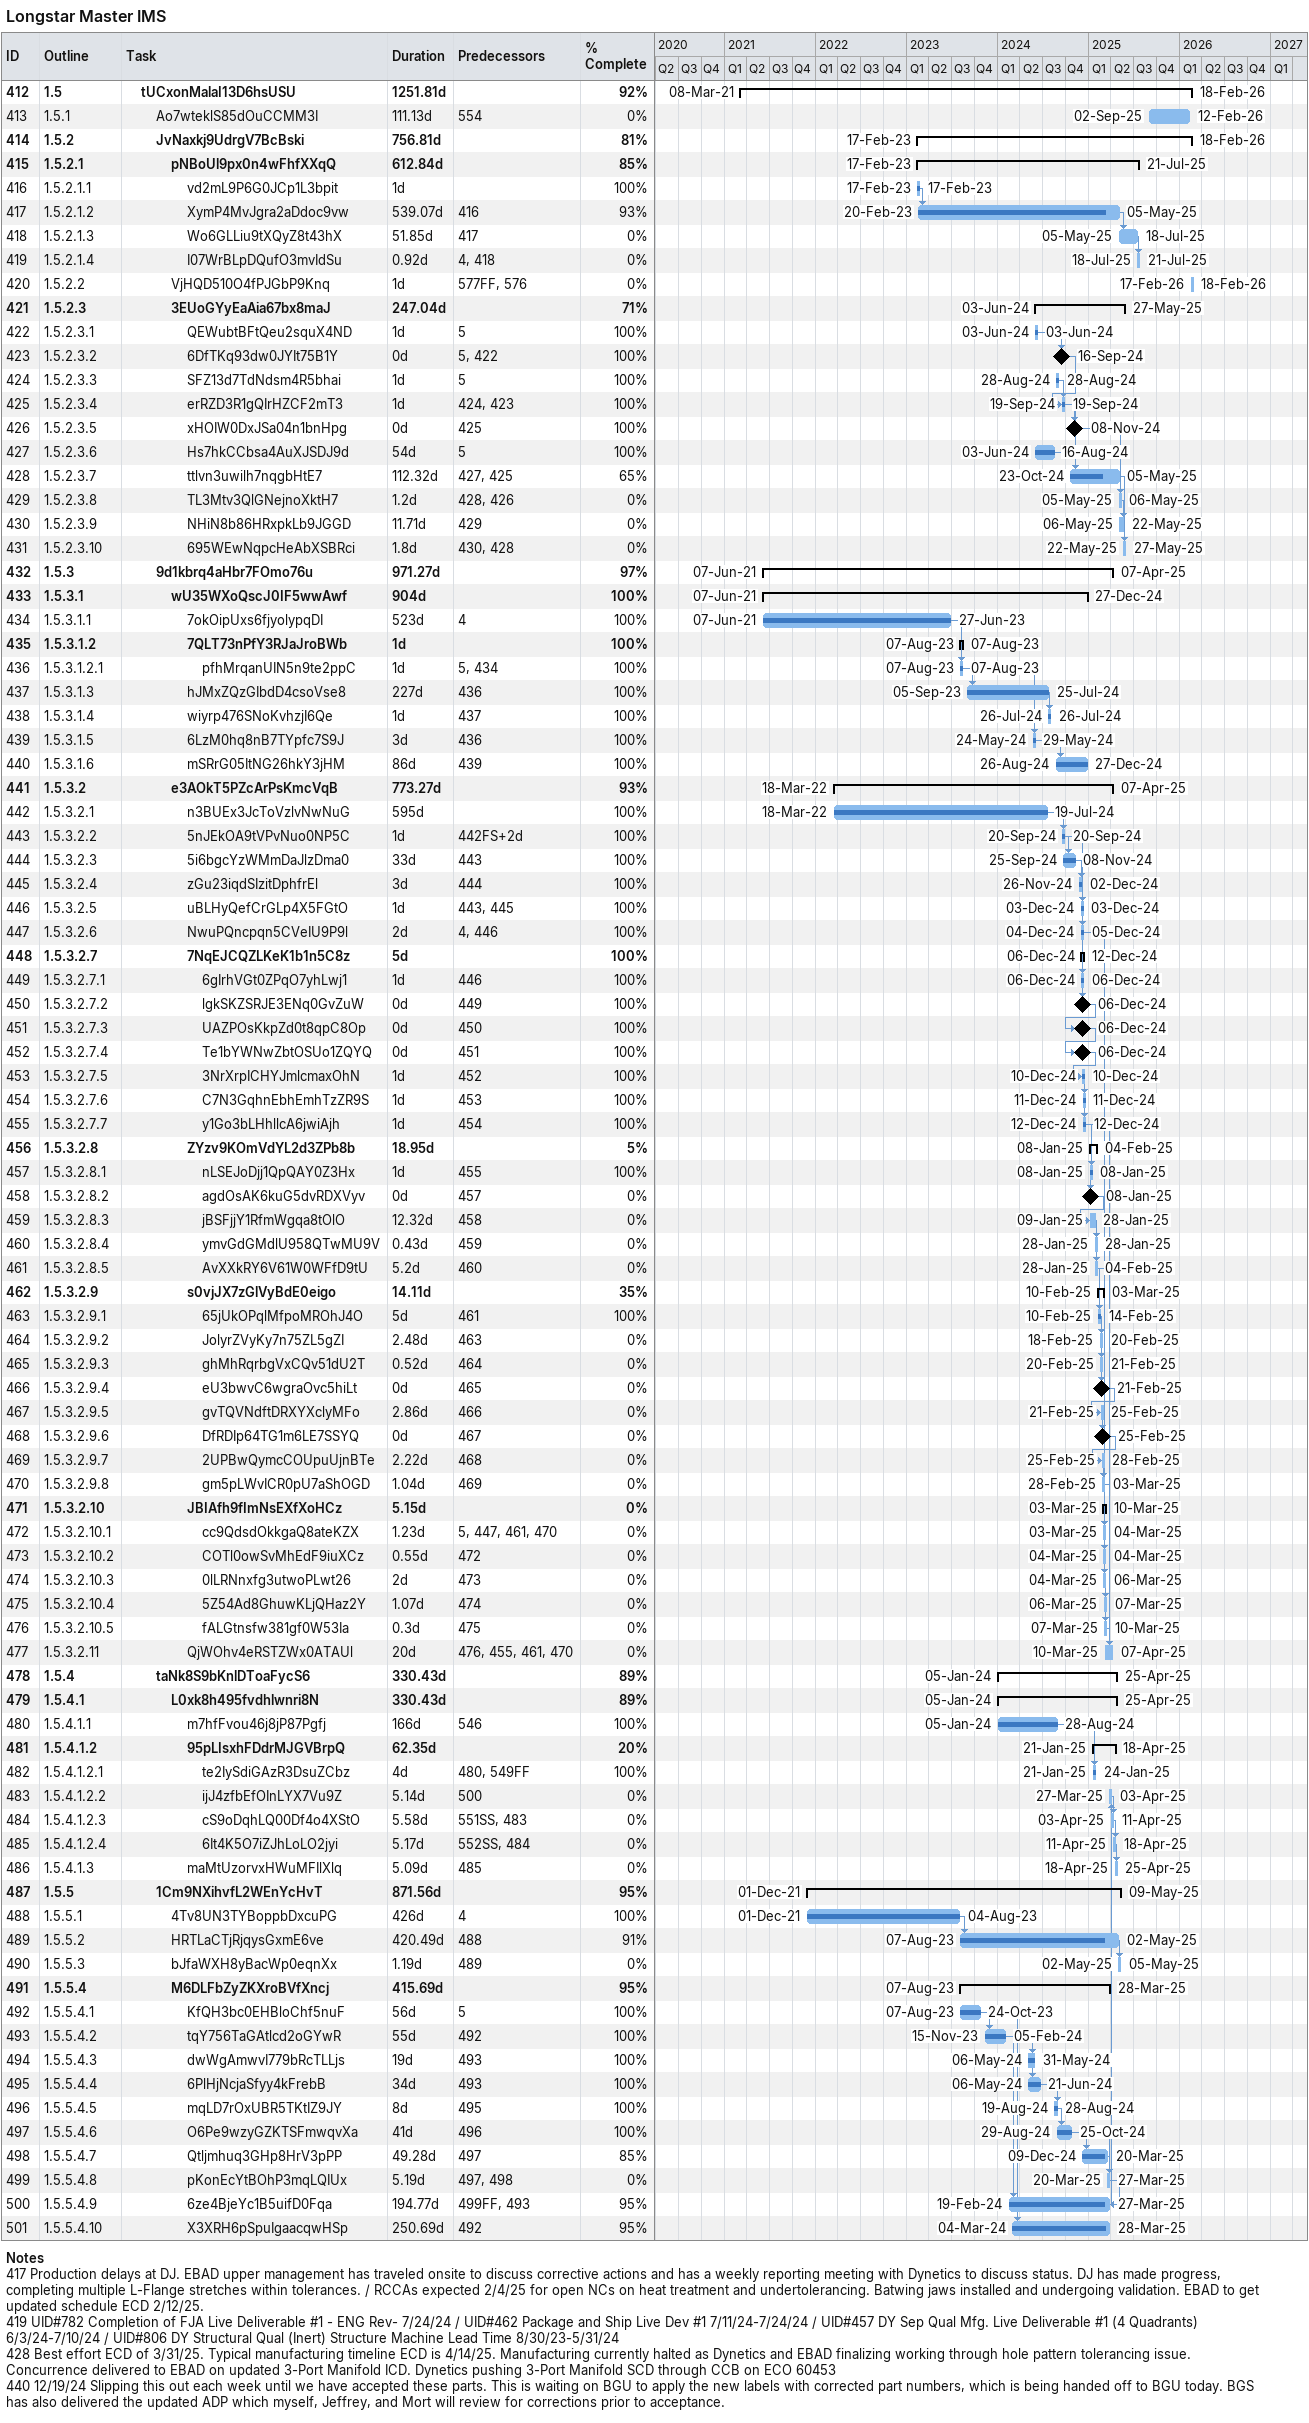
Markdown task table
Longstar Master IMS

| ID | WBS | Task | Duration | Start | Finish | Predecessors | % complete |
|---|---|---|---|---|---|---|---|
| 412 | 1.5 | **tUCxonMalaI13D6hsUSU** | 1251.81d | 2021-03-08 | 2026-02-18 |  | 92 |
| 413 | 1.5.1 | Ao7wteklS85dOuCCMM3I | 111.13d | 2025-09-02 | 2026-02-12 | 554 | 0 |
| 414 | 1.5.2 | **JvNaxkj9UdrgV7BcBski** | 756.81d | 2023-02-17 | 2026-02-18 |  | 81 |
| 415 | 1.5.2.1 | **pNBoUl9px0n4wFhfXXqQ** | 612.84d | 2023-02-17 | 2025-07-21 |  | 85 |
| 416 | 1.5.2.1.1 | vd2mL9P6G0JCp1L3bpit | 1d | 2023-02-17 | 2023-02-17 |  | 100 |
| 417 | 1.5.2.1.2 | XymP4MvJgra2aDdoc9vw | 539.07d | 2023-02-20 | 2025-05-05 | 416 | 93 |
| 418 | 1.5.2.1.3 | Wo6GLLiu9tXQyZ8t43hX | 51.85d | 2025-05-05 | 2025-07-18 | 417 | 0 |
| 419 | 1.5.2.1.4 | I07WrBLpDQufO3mvIdSu | 0.92d | 2025-07-18 | 2025-07-21 | 4, 418 | 0 |
| 420 | 1.5.2.2 | VjHQD510O4fPJGbP9Knq | 1d | 2026-02-17 | 2026-02-18 | 577FF, 576 | 0 |
| 421 | 1.5.2.3 | **3EUoGYyEaAia67bx8maJ** | 247.04d | 2024-06-03 | 2025-05-27 |  | 71 |
| 422 | 1.5.2.3.1 | QEWubtBFtQeu2squX4ND | 1d | 2024-06-03 | 2024-06-03 | 5 | 100 |
| 423 | 1.5.2.3.2 | 6DfTKq93dw0JYIt75B1Y | 0d | 2024-09-16 | 2024-09-16 | 5, 422 | 100 |
| 424 | 1.5.2.3.3 | SFZ13d7TdNdsm4R5bhai | 1d | 2024-08-28 | 2024-08-28 | 5 | 100 |
| 425 | 1.5.2.3.4 | erRZD3R1gQIrHZCF2mT3 | 1d | 2024-09-19 | 2024-09-19 | 424, 423 | 100 |
| 426 | 1.5.2.3.5 | xHOIW0DxJSa04n1bnHpg | 0d | 2024-11-08 | 2024-11-08 | 425 | 100 |
| 427 | 1.5.2.3.6 | Hs7hkCCbsa4AuXJSDJ9d | 54d | 2024-06-03 | 2024-08-16 | 5 | 100 |
| 428 | 1.5.2.3.7 | ttlvn3uwilh7nqgbHtE7 | 112.32d | 2024-10-23 | 2025-05-05 | 427, 425 | 65 |
| 429 | 1.5.2.3.8 | TL3Mtv3QlGNejnoXktH7 | 1.2d | 2025-05-05 | 2025-05-06 | 428, 426 | 0 |
| 430 | 1.5.2.3.9 | NHiN8b86HRxpkLb9JGGD | 11.71d | 2025-05-06 | 2025-05-22 | 429 | 0 |
| 431 | 1.5.2.3.10 | 695WEwNqpcHeAbXSBRci | 1.8d | 2025-05-22 | 2025-05-27 | 430, 428 | 0 |
| 432 | 1.5.3 | **9d1kbrq4aHbr7FOmo76u** | 971.27d | 2021-06-07 | 2025-04-07 |  | 97 |
| 433 | 1.5.3.1 | **wU35WXoQscJ0IF5wwAwf** | 904d | 2021-06-07 | 2024-12-27 |  | 100 |
| 434 | 1.5.3.1.1 | 7okOipUxs6fjyolypqDI | 523d | 2021-06-07 | 2023-06-27 | 4 | 100 |
| 435 | 1.5.3.1.2 | **7QLT73nPfY3RJaJroBWb** | 1d | 2023-08-07 | 2023-08-07 |  | 100 |
| 436 | 1.5.3.1.2.1 | pfhMrqanUIN5n9te2ppC | 1d | 2023-08-07 | 2023-08-07 | 5, 434 | 100 |
| 437 | 1.5.3.1.3 | hJMxZQzGIbdD4csoVse8 | 227d | 2023-09-05 | 2024-07-25 | 436 | 100 |
| 438 | 1.5.3.1.4 | wiyrp476SNoKvhzjI6Qe | 1d | 2024-07-26 | 2024-07-26 | 437 | 100 |
| 439 | 1.5.3.1.5 | 6LzM0hq8nB7TYpfc7S9J | 3d | 2024-05-24 | 2024-05-29 | 436 | 100 |
| 440 | 1.5.3.1.6 | mSRrG05ItNG26hkY3jHM | 86d | 2024-08-26 | 2024-12-27 | 439 | 100 |
| 441 | 1.5.3.2 | **e3AOkT5PZcArPsKmcVqB** | 773.27d | 2022-03-18 | 2025-04-07 |  | 93 |
| 442 | 1.5.3.2.1 | n3BUEx3JcToVzlvNwNuG | 595d | 2022-03-18 | 2024-07-19 |  | 100 |
| 443 | 1.5.3.2.2 | 5nJEkOA9tVPvNuo0NP5C | 1d | 2024-09-20 | 2024-09-20 | 442FS+2d | 100 |
| 444 | 1.5.3.2.3 | 5i6bgcYzWMmDaJlzDma0 | 33d | 2024-09-25 | 2024-11-08 | 443 | 100 |
| 445 | 1.5.3.2.4 | zGu23iqdSIzitDphfrEl | 3d | 2024-11-26 | 2024-12-02 | 444 | 100 |
| 446 | 1.5.3.2.5 | uBLHyQefCrGLp4X5FGtO | 1d | 2024-12-03 | 2024-12-03 | 443, 445 | 100 |
| 447 | 1.5.3.2.6 | NwuPQncpqn5CVeIU9P9l | 2d | 2024-12-04 | 2024-12-05 | 4, 446 | 100 |
| 448 | 1.5.3.2.7 | **7NqEJCQZLKeK1b1n5C8z** | 5d | 2024-12-06 | 2024-12-12 |  | 100 |
| 449 | 1.5.3.2.7.1 | 6gIrhVGt0ZPqO7yhLwj1 | 1d | 2024-12-06 | 2024-12-06 | 446 | 100 |
| 450 | 1.5.3.2.7.2 | lgkSKZSRJE3ENq0GvZuW | 0d | 2024-12-06 | 2024-12-06 | 449 | 100 |
| 451 | 1.5.3.2.7.3 | UAZPOsKkpZd0t8qpC8Op | 0d | 2024-12-06 | 2024-12-06 | 450 | 100 |
| 452 | 1.5.3.2.7.4 | Te1bYWNwZbtOSUo1ZQYQ | 0d | 2024-12-06 | 2024-12-06 | 451 | 100 |
| 453 | 1.5.3.2.7.5 | 3NrXrpICHYJmlcmaxOhN | 1d | 2024-12-10 | 2024-12-10 | 452 | 100 |
| 454 | 1.5.3.2.7.6 | C7N3GqhnEbhEmhTzZR9S | 1d | 2024-12-11 | 2024-12-11 | 453 | 100 |
| 455 | 1.5.3.2.7.7 | y1Go3bLHhllcA6jwiAjh | 1d | 2024-12-12 | 2024-12-12 | 454 | 100 |
| 456 | 1.5.3.2.8 | **ZYzv9KOmVdYL2d3ZPb8b** | 18.95d | 2025-01-08 | 2025-02-04 |  | 5 |
| 457 | 1.5.3.2.8.1 | nLSEJoDjj1QpQAY0Z3Hx | 1d | 2025-01-08 | 2025-01-08 | 455 | 100 |
| 458 | 1.5.3.2.8.2 | agdOsAK6kuG5dvRDXVyv | 0d | 2025-01-08 | 2025-01-08 | 457 | 0 |
| 459 | 1.5.3.2.8.3 | jBSFjjY1RfmWgqa8tOlO | 12.32d | 2025-01-09 | 2025-01-28 | 458 | 0 |
| 460 | 1.5.3.2.8.4 | ymvGdGMdlU958QTwMU9V | 0.43d | 2025-01-28 | 2025-01-28 | 459 | 0 |
| 461 | 1.5.3.2.8.5 | AvXXkRY6V61W0WFfD9tU | 5.2d | 2025-01-28 | 2025-02-04 | 460 | 0 |
| 462 | 1.5.3.2.9 | **s0vjJX7zGlVyBdE0eigo** | 14.11d | 2025-02-10 | 2025-03-03 |  | 35 |
| 463 | 1.5.3.2.9.1 | 65jUkOPqlMfpoMROhJ4O | 5d | 2025-02-10 | 2025-02-14 | 461 | 100 |
| 464 | 1.5.3.2.9.2 | JolyrZVyKy7n75ZL5gZI | 2.48d | 2025-02-18 | 2025-02-20 | 463 | 0 |
| 465 | 1.5.3.2.9.3 | ghMhRqrbgVxCQv51dU2T | 0.52d | 2025-02-20 | 2025-02-21 | 464 | 0 |
| 466 | 1.5.3.2.9.4 | eU3bwvC6wgraOvc5hiLt | 0d | 2025-02-21 | 2025-02-21 | 465 | 0 |
| 467 | 1.5.3.2.9.5 | gvTQVNdftDRXYXclyMFo | 2.86d | 2025-02-21 | 2025-02-25 | 466 | 0 |
| 468 | 1.5.3.2.9.6 | DfRDIp64TG1m6LE7SSYQ | 0d | 2025-02-25 | 2025-02-25 | 467 | 0 |
| 469 | 1.5.3.2.9.7 | 2UPBwQymcCOUpuUjnBTe | 2.22d | 2025-02-25 | 2025-02-28 | 468 | 0 |
| 470 | 1.5.3.2.9.8 | gm5pLWvICR0pU7aShOGD | 1.04d | 2025-02-28 | 2025-03-03 | 469 | 0 |
| 471 | 1.5.3.2.10 | **JBIAfh9fImNsEXfXoHCz** | 5.15d | 2025-03-03 | 2025-03-10 |  | 0 |
| 472 | 1.5.3.2.10.1 | cc9QdsdOkkgaQ8ateKZX | 1.23d | 2025-03-03 | 2025-03-04 | 5, 447, 461, 470 | 0 |
| 473 | 1.5.3.2.10.2 | COTl0owSvMhEdF9iuXCz | 0.55d | 2025-03-04 | 2025-03-04 | 472 | 0 |
| 474 | 1.5.3.2.10.3 | 0lLRNnxfg3utwoPLwt26 | 2d | 2025-03-04 | 2025-03-06 | 473 | 0 |
| 475 | 1.5.3.2.10.4 | 5Z54Ad8GhuwKLjQHaz2Y | 1.07d | 2025-03-06 | 2025-03-07 | 474 | 0 |
| 476 | 1.5.3.2.10.5 | fALGtnsfw381gf0W53Ia | 0.3d | 2025-03-07 | 2025-03-10 | 475 | 0 |
| 477 | 1.5.3.2.11 | QjWOhv4eRSTZWx0ATAUl | 20d | 2025-03-10 | 2025-04-07 | 476, 455, 461, 470 | 0 |
| 478 | 1.5.4 | **taNk8S9bKnlDToaFycS6** | 330.43d | 2024-01-05 | 2025-04-25 |  | 89 |
| 479 | 1.5.4.1 | **L0xk8h495fvdhlwnri8N** | 330.43d | 2024-01-05 | 2025-04-25 |  | 89 |
| 480 | 1.5.4.1.1 | m7hfFvou46j8jP87Pgfj | 166d | 2024-01-05 | 2024-08-28 | 546 | 100 |
| 481 | 1.5.4.1.2 | **95pLIsxhFDdrMJGVBrpQ** | 62.35d | 2025-01-21 | 2025-04-18 |  | 20 |
| 482 | 1.5.4.1.2.1 | te2IySdiGAzR3DsuZCbz | 4d | 2025-01-21 | 2025-01-24 | 480, 549FF | 100 |
| 483 | 1.5.4.1.2.2 | ijJ4zfbEfOInLYX7Vu9Z | 5.14d | 2025-03-27 | 2025-04-03 | 500 | 0 |
| 484 | 1.5.4.1.2.3 | cS9oDqhLQ00Df4o4XStO | 5.58d | 2025-04-03 | 2025-04-11 | 551SS, 483 | 0 |
| 485 | 1.5.4.1.2.4 | 6It4K5O7iZJhLoLO2jyi | 5.17d | 2025-04-11 | 2025-04-18 | 552SS, 484 | 0 |
| 486 | 1.5.4.1.3 | maMtUzorvxHWuMFIlXlq | 5.09d | 2025-04-18 | 2025-04-25 | 485 | 0 |
| 487 | 1.5.5 | **1Cm9NXihvfL2WEnYcHvT** | 871.56d | 2021-12-01 | 2025-05-09 |  | 95 |
| 488 | 1.5.5.1 | 4Tv8UN3TYBoppbDxcuPG | 426d | 2021-12-01 | 2023-08-04 | 4 | 100 |
| 489 | 1.5.5.2 | HRTLaCTjRjqysGxmE6ve | 420.49d | 2023-08-07 | 2025-05-02 | 488 | 91 |
| 490 | 1.5.5.3 | bJfaWXH8yBacWp0eqnXx | 1.19d | 2025-05-02 | 2025-05-05 | 489 | 0 |
| 491 | 1.5.5.4 | **M6DLFbZyZKXroBVfXncj** | 415.69d | 2023-08-07 | 2025-03-28 |  | 95 |
| 492 | 1.5.5.4.1 | KfQH3bc0EHBloChf5nuF | 56d | 2023-08-07 | 2023-10-24 | 5 | 100 |
| 493 | 1.5.5.4.2 | tqY756TaGAtlcd2oGYwR | 55d | 2023-11-15 | 2024-02-05 | 492 | 100 |
| 494 | 1.5.5.4.3 | dwWgAmwvI779bRcTLLjs | 19d | 2024-05-06 | 2024-05-31 | 493 | 100 |
| 495 | 1.5.5.4.4 | 6PlHjNcjaSfyy4kFrebB | 34d | 2024-05-06 | 2024-06-21 | 493 | 100 |
| 496 | 1.5.5.4.5 | mqLD7rOxUBR5TKtIZ9JY | 8d | 2024-08-19 | 2024-08-28 | 495 | 100 |
| 497 | 1.5.5.4.6 | O6Pe9wzyGZKTSFmwqvXa | 41d | 2024-08-29 | 2024-10-25 | 496 | 100 |
| 498 | 1.5.5.4.7 | Qtljmhuq3GHp8HrV3pPP | 49.28d | 2024-12-09 | 2025-03-20 | 497 | 85 |
| 499 | 1.5.5.4.8 | pKonEcYtBOhP3mqLQIUx | 5.19d | 2025-03-20 | 2025-03-27 | 497, 498 | 0 |
| 500 | 1.5.5.4.9 | 6ze4BjeYc1B5uifD0Fqa | 194.77d | 2024-02-19 | 2025-03-27 | 499FF, 493 | 95 |
| 501 | 1.5.5.4.10 | X3XRH6pSpuIgaacqwHSp | 250.69d | 2024-03-04 | 2025-03-28 | 492 | 95 |

Notes
- 417: Production delays at DJ. EBAD upper management has traveled onsite to discuss corrective actions and has a weekly reporting meeting with Dynetics to discuss status. DJ has made progress, completing multiple L-Flange stretches within tolerances. / RCCAs expected 2/4/25 for open NCs on heat treatment and undertolerancing. Batwing jaws installed and undergoing validation. EBAD to get updated schedule ECD 2/12/25.
- 419: UID#782 Completion of FJA Live Deliverable #1 - ENG Rev- 7/24/24 / UID#462 Package and Ship Live Dev #1 7/11/24-7/24/24 / UID#457 DY Sep Qual Mfg. Live Deliverable #1 (4 Quadrants) 6/3/24-7/10/24 / UID#806 DY Structural Qual (Inert) Structure Machine Lead Time 8/30/23-5/31/24
- 428: Best effort ECD of 3/31/25. Typical manufacturing timeline ECD is 4/14/25. Manufacturing currently halted as Dynetics and EBAD finalizing working through hole pattern tolerancing issue. Concurrence delivered to EBAD on updated 3-Port Manifold ICD. Dynetics pushing 3-Port Manifold SCD through CCB on ECO 60453
- 440: 12/19/24 Slipping this out each week until we have accepted these parts. This is waiting on BGU to apply the new labels with corrected part numbers, which is being handed off to BGU today. BGS has also delivered the updated ADP which myself, Jeffrey, and Mort will review for corrections prior to acceptance.
